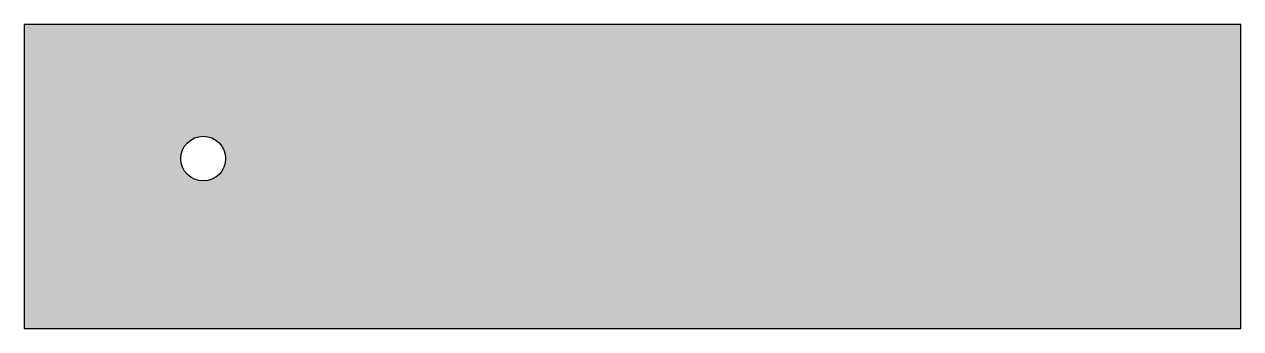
# Model space of a CAD drawing. Header units: inches. Extents: x 0 to 6.8, y 0 to 1.7.
import ezdxf

# ---------------------------------------------------------------- set-up
doc = ezdxf.new("R2010")
doc.units = ezdxf.units.IN
doc.layers.add('hrany', color=92, linetype='Continuous')

msp = doc.modelspace()

# ---------------------------------------------------------------- hatches: boundary and pattern name
at = {"layer": 'hrany', "lineweight": -3}
h = msp.add_hatch(color=256, dxfattribs=at)
h.dxf.hatch_style = 1
h.paths.add_polyline_path([(6.8, 1.7), (0, 1.7), (0, 0), (6.8, 0)])
h.paths.add_polyline_path([(1.125, 0.95, -1), (0.875, 0.95, -1)], flags=16)

# ---------------------------------------------------------------- linework, layer by layer
msp.add_lwpolyline([(0, 0), (6.8, 0), (6.8, 1.7), (0, 1.7)], close=True, dxfattribs=at)
msp.add_circle((1, 0.95), 0.125, dxfattribs=at)

doc.saveas('drawing.dxf')
